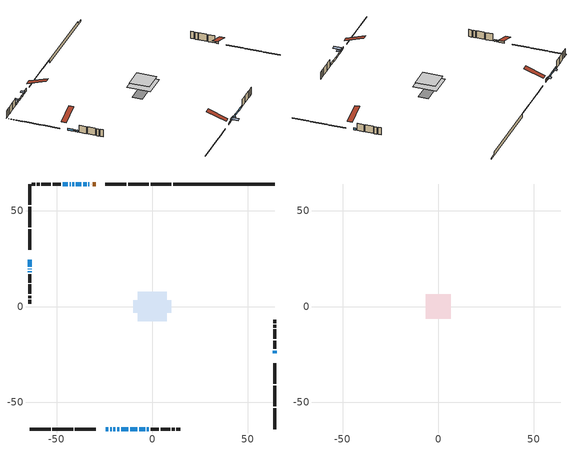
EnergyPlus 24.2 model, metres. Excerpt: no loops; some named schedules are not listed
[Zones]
conditioned space
 floor outside (Floor1 construction): -3.12,-3.12 -3.12,3.12 3.12,3.12 3.12,-3.12 z1.22
 floor adiabatic (AdiabaticFloorConstruction): -7.64,-7.64 -7.64,7.64 7.64,7.64 7.64,-7.64 z3.66
 floor foundation (Slab1 construction): -10.04,-3.21 -10.04,3.21 10.04,3.21 10.04,-3.21 z-1.22
 wall outside (RimJoist1 construction): 10.05,64.01 -0.82,64.01 / -64.01,-64.01 -53.14,-64.01 / -64.01,64.01 -64.01,53.14 / 64.01,-64.01 64.01,-53.14 z1.22:1.52
 wall outside (RimJoist2 construction): -1.75,64.01 -12.63,64.01 / -52.21,-64.01 -41.34,-64.01 / -64.01,52.21 -64.01,41.34 / 64.01,-52.21 64.01,-41.34 z1.22:1.52
 wall outside (RimJoist3 construction): -13.56,64.01 -24.43,64.01 / -40.41,-64.01 -29.53,-64.01 / -64.01,40.41 -64.01,29.53 / 64.01,-40.41 64.01,-29.53 z1.22:1.52
 wall outside (AdiabaticWallConstruction 1): -29.61,64.01 -31,64.01 / -31.93,64.01 -31.94,64.01 z1.22:3.25
 wall outside (AdiabaticWallConstruction): -32.86,64.01 -33.42,64.01 / -42.7,64.01 -43.11,64.01 z1.22:2.04; -34.35,64.01 -36.18,64.01 / -37.11,64.01 -39.85,64.01 / -40.78,64.01 -41.78,64.01 / -24.35,-64.01 -22.98,-64.01 / -22.05,-64.01 -21.29,-64.01 / -64.01,24.35 -64.01,20.69 / -16.26,-64.01 -12.45,-64.01 / 64.01,-24.35 64.01,-23.13 / -64.01,19.76 -64.01,19.41 / -44.04,64.01 -46.78,64.01 / -11.52,-64.01 -7.71,-64.01 / -6.79,-64.01 -3.73,-64.01 / -2.81,-64.01 -1.79,-64.01 / -64.01,18.49 -64.01,17.8 z1.22:2.44; -20.36,-64.01 -19.34,-64.01 z1.22:2.82; -18.41,-64.01 -17.19,-64.01 z1.22:2.74
 wall outside (Wall1 construction): -47.71,64.01 -52.05,64.01 / -0.86,-64.01 3.47,-64.01 / -64.01,16.87 -64.01,12.53 / 64.01,-22.2 64.01,-17.87 z1.22:6.1
 wall outside (Wall2 construction): -52.98,64.01 -57.91,64.01 / 4.4,-64.01 9.34,-64.01 / -64.01,11.61 -64.01,6.67 / 64.01,-16.94 64.01,-12 z1.22:6.1
 wall outside (Wall3 construction): -58.84,64.01 -60.25,64.01 / 10.27,-64.01 11.68,-64.01 / -64.01,5.74 -64.01,4.33 / 64.01,-11.07 64.01,-9.66 z1.22:6.1
 wall outside (Wall4 construction): -61.18,64.01 -63.08,64.01 / 12.61,-64.01 14.51,-64.01 / -64.01,3.4 -64.01,1.5 / 64.01,-8.73 64.01,-6.83 z1.22:6.1
 wall foundation (FoundationWall1 construction): 10.98,64.01,-1.22 10.98,64.01,1.22 58.71,64.01,1.22 58.71,64.01,-0.37 64.01,64.01,-0.37 64.01,64.01,-1.22
 window (WindowConstruction 11): -32.86,64.01 -33.42,64.01 z1.22:2.03
 window (WindowConstruction 5): -34.35,64.01 -36.18,64.01 z1.22:2.44
 window (WindowConstruction 6): -37.11,64.01 -39.85,64.01 z1.22:2.44
 window (WindowConstruction 7): -40.78,64.01 -41.77,64.01 z1.22:2.44
 window (WindowConstruction 8): -24.35,-64.01 -22.98,-64.01 z1.22:2.44
 window (WindowConstruction 9): -22.05,-64.01 -21.29,-64.01 z1.22:2.44
 window (WindowConstruction 10): -64.01,24.35 -64.01,20.69 z1.22:2.44
 window (WindowConstruction 17): -20.36,-64.01 -19.34,-64.01 z1.22:2.82
 window (WindowConstruction 12): -42.7,64.01 -43.11,64.01 z1.22:2.03
 window (WindowConstruction 13): -18.41,-64.01 -17.19,-64.01 z1.22:2.74
 window (WindowConstruction 14): -16.26,-64.01 -12.45,-64.01 z1.22:2.44
 window (WindowConstruction 15): 64.01,-24.35 64.01,-23.13 z1.22:2.44
 window (WindowConstruction 16): -64.01,19.76 -64.01,19.41 z1.22:2.44
 window (WindowConstruction): -44.04,64.01 -46.78,64.01 z1.22:2.44
 window (WindowConstruction 1): -11.52,-64.01 -7.71,-64.01 z1.22:2.44
 window (WindowConstruction 2): -6.78,-64.01 -3.74,-64.01 z1.22:2.44
 window (WindowConstruction 3): -2.81,-64.01 -1.79,-64.01 z1.22:2.44
 window (WindowConstruction 4): -64.01,18.49 -64.01,17.8 z1.22:2.44
 door (Door): -29.62,64.01 -31,64.01 z1.22:3.25
 door (Door 1): -31.93,64.01 -31.94,64.01 z1.22:3.25
 ceiling adiabatic (AdiabaticFloorConstruction): 7.64,-7.64 7.64,7.64 -7.64,7.64 -7.64,-7.64 z3.66
attic - vented
 floor to conditioned space (Floor2 construction Reversed): -6.48,-6.48 -6.48,6.48 6.48,6.48 6.48,-6.48 z6.1
 roof outside (Roof1 construction): -28.69,64.01,6.1 -28.69,51.39,10.3 -25.36,51.39,10.3 -25.36,64.01,6.1; -25.28,-64.01,6.1 -25.28,-51.39,10.3 -28.61,-51.39,10.3 -28.61,-64.01,6.1; -64.01,25.28,6.1 -51.39,25.28,10.3 -51.39,28.61,10.3 -64.01,28.61,6.1; 64.01,-25.28,6.1 51.39,-25.28,10.3 51.39,-28.61,10.3 64.01,-28.61,6.1
shading: -34.03,64.01 -32.25,64.01 -32.25,66.14 -34.03,66.14 z2.64; -18.73,-64.01 -20.97,-64.01 -20.97,-68.89 -18.73,-68.89 z3.43; -43.72,64.01 -42.09,64.01 -42.09,66.14 -43.72,66.14 z2.64; -16.89,-64.01 -18.71,-64.01 -18.71,-65.84 -16.89,-65.84 z3.04
[Building]
Building 1: Terrain=Suburbs
[Site:Location]
Toronto City Centre_ON: Latitude {deg}=43.63; Longitude {deg}=-79.39; Time Zone {hr}=-5; Elevation {m}=77; Keep Site Location Information=Yes
[Site:GroundTemperature:Shallow]
5.01852, 3.26908, 3.12898, 3.95918, 7.29196, 10.6092, 13.4851, 15.3069, 15.4617, 13.9799, 11.1774, 7.9619
[Site:WaterMainsTemperature]
Calculation Method=Schedule; Temperature Schedule=mains temperature schedule
[Material] Roughness=Rough; Thermal Absorptance=0.9
Name | Thickness {m} | Conductivity {W/m-K} | Density {kg/m3} | Specific Heat {J/kg-K} | Solar Absorptance | Visible Absorptance
asphalt or fiberglass shingles | 0.00635 | 0.162714 | 1121.4 | 1465.45 | 0.4 | 0.4
ceiling loosefill ins | 0.0846667 | 0.0480833 | 16.02 | 1046.75 | 0.7 | 0.7
ceiling stud and cavity | 0.1397 | 0.10237 | 65.682 | 1177.47 | 0.7 | 0.7
concrete 4.0 in. | 0.1016 | 1.803125 | 2242.8 | 837.4 | 0.7 | 0.7
concrete 8.0 in. | 0.2032 | 1.803125 | 2242.8 | 837.4 | 0.7 | 0.7
door material | 0.04445 | 0.053851 | 512.64 | 1214.23 | 0.7 | 0.7
exterior vertical ins | 0.0410211 | 0.029427 | 32.04 | 1214.23 | 0.7 | 0.7
floor covering | 0.0127 | 0.0433444 | 54.468 | 1339.84 | 0.6 | 0.6
floor rigid ins | 0.051816 | 0.029427 | 32.04 | 1214.23 | 0.7 | 0.7
floor rigid ins 1; wall rigid ins | 0.512978 | 0.029427 | 32.04 | 1214.23 | 0.7 | 0.7
floor stud and cavity | 0.1397 | 0.17353 | 92.3553 | 1139.71 | 0.7 | 0.7
floor stud and cavity 1 | 0.1397 | 1.75129 | 37.0049 | 1207.88 | 0.7 | 0.7
furniture material conditioned space 1 | 0.1524 | 0.115458 | 640.8 | 1214.23 | 0.6 | 0.6
gypsum board | 0.0127 | 0.160291 | 801 | 837.4 | 0.6 | 0.6
gypsum board 1 | 0.0127 | 0.160291 | 801 | 837.4 | 0.7 | 0.7
osb sheathing 0.5 in. | 0.0127 | 0.115458 | 512.64 | 1214.23 | 0.7 | 0.7
osb sheathing 0.75 in. | 0.01905 | 0.115458 | 512.64 | 1214.23 | 0.7 | 0.7
osb sheathing 2.0 in. | 0.0508 | 0.115458 | 512.64 | 1214.23 | 0.7 | 0.7
rim joist stud and cavity | 0.0508 | 0.0314757 | 125.044 | 1163.47 | 0.6 | 0.6
rim joist stud and cavity 1 | 0.0508 | 0.0362629 | 125.044 | 1163.47 | 0.6 | 0.6
rim joist stud and cavity 2 | 0.0508 | 0.107068 | 50.32683 | 1063.81 | 0.6 | 0.6
wall stud and cavity | 0.1397 | 0.0877637 | 139.0536 | 1170.24 | 0.7 | 0.7
wall stud and cavity 1 | 0.1397 | 0.101197 | 139.0536 | 1170.24 | 0.7 | 0.7
wall stud and cavity 2 | 0.1397 | 0.0908802 | 139.0536 | 1170.24 | 0.7 | 0.7
wall stud and cavity 3 | 0.1397 | 0.0985229 | 139.0536 | 1170.24 | 0.7 | 0.7
wall stud and cavity 4 | 0.0889 | 0.380278 | 52.3479 | 1209.89 | 0.7 | 0.7
wall stud and cavity 5 | 0.0889 | 0.391764 | 83.0341 | 1211.67 | 0.7 | 0.7
wood siding | 0.0254 | 0.102417 | 544.68 | 1172.36 | 0.4 | 0.4
wood siding 1; wood siding 2; wood siding 3 | 0.0254 | 0.102417 | 544.68 | 1172.36 | 0.7 | 0.7
[WindowMaterial:SimpleGlazingSystem]
Name | U-Factor {W/m2-K} | Solar Heat Gain Coefficient
WindowMaterial | 1.72384 | 0.59
WindowMaterial 1 | 1.42972 | 0.53
WindowMaterial 10 | 1.49161 | 0.51
WindowMaterial 11 | 2.17865 | 0.5
WindowMaterial 12 | 2.67093 | 0.36
WindowMaterial 13 | 1.456407 | 0.52
WindowMaterial 14 | 2.205903 | 0.46
WindowMaterial 15 | 2.2871 | 0.4
WindowMaterial 16 | 2.04522 | 0.57
WindowMaterial 2 | 2.21783 | 0.56
WindowMaterial 3 | 1.58246 | 0.46
WindowMaterial 4 | 1.66138 | 0.43
WindowMaterial 5 | 1.84308 | 0.53
WindowMaterial 6 | 1.80049 | 0.55
WindowMaterial 7 | 1.95096 | 0.47
WindowMaterial 8 | 1.72498 | 0.39
WindowMaterial 9 | 1.63867 | 0.43
[Construction]
AdiabaticFloorConstruction: floor stud and cavity 1, floor rigid ins 1, osb sheathing 0.75 in., floor covering
AdiabaticWallConstruction: wood siding 2, wall rigid ins, wall stud and cavity 4, gypsum board
AdiabaticWallConstruction 1: wood siding 3, wall rigid ins, wall stud and cavity 4, gypsum board
Door; Door 1: door material
Floor1 construction: floor stud and cavity, floor rigid ins, osb sheathing 0.75 in., floor covering
Floor2 construction Reversed: gypsum board, ceiling stud and cavity, ceiling loosefill ins
FoundationWall1 construction: concrete 8.0 in., gypsum board 1
furniture construction conditioned space 1: furniture material conditioned space 1
PartitionWallConstruction: gypsum board, wall stud and cavity 5, gypsum board
RimJoist1 construction: wood siding 1, osb sheathing 2.0 in., rim joist stud and cavity
RimJoist2 construction: wood siding 1, osb sheathing 2.0 in., rim joist stud and cavity 1
RimJoist3 construction: wood siding 1, rim joist stud and cavity 2
Roof1 construction: asphalt or fiberglass shingles
Slab1 construction: concrete 4.0 in.
Wall1 construction: wood siding, osb sheathing 0.5 in., wall stud and cavity, gypsum board
Wall2 construction: wood siding, osb sheathing 0.5 in., wall stud and cavity 1, gypsum board
Wall3 construction: wood siding, osb sheathing 0.5 in., wall stud and cavity 2, gypsum board
Wall4 construction: wood siding, osb sheathing 0.5 in., wall stud and cavity 3, gypsum board
WindowConstruction: WindowMaterial
WindowConstruction 1; WindowConstruction 14: WindowMaterial 1
WindowConstruction 10: WindowMaterial 10
WindowConstruction 11: WindowMaterial 11
WindowConstruction 12: WindowMaterial 12
WindowConstruction 13: WindowMaterial 13
WindowConstruction 15: WindowMaterial 14
WindowConstruction 16: WindowMaterial 15
WindowConstruction 17: WindowMaterial 16
WindowConstruction 2: WindowMaterial 2
WindowConstruction 3: WindowMaterial 3
WindowConstruction 4: WindowMaterial 4
WindowConstruction 5: WindowMaterial 5
WindowConstruction 6: WindowMaterial 6
WindowConstruction 7: WindowMaterial 7
WindowConstruction 8: WindowMaterial 8
WindowConstruction 9: WindowMaterial 9
[Zone] Multiplier=1; Part of Total Floor Area=Yes
Name | Volume {m3}
attic - vented | 114.735
conditioned space | 963.6
[Space]
Name | Zone | Volume {m3}
attic - vented 1 | attic - vented | 114.735
conditioned space 1 | conditioned space | 963.6
[ZoneInfiltration:EffectiveLeakageArea]
infil attic - vented 1: Zone or Space=attic - vented 1; Schedule=Always On Discrete; Effective Air Leakage Area {cm2}=7072.42; Stack Coefficient=0.000292603; Wind Coefficient=1.15574e-05
[ZoneMixing]
whole house fan mix: Zone or Space=attic - vented; Schedule=Always On Continuous; Design Flow Rate Calculation Method=Flow/Zone; Design Flow Rate {m3/s}=0; Source Zone or Space=conditioned space
[SurfaceProperty:ExposedFoundationPerimeter]
Slab1: Exposed Perimeter Calculation Method=TotalExposedPerimeter; Total Exposed Perimeter {m}=53.036
[InternalMass] Zone or ZoneList=conditioned space; Space or SpaceList=conditioned space 1
Name | Construction | Surface Area {m2}
furniture mass conditioned space 1 | furniture construction conditioned space 1 | 160.668
partition wall mass | PartitionWallConstruction | 401.67
[Lights]
interior lighting: Zone or ZoneList or Space or SpaceList=conditioned space 1; Schedule=interior lighting schedule; Design Level Calculation Method=LightingLevel; Lighting Level {W}=343.2; Return Air Fraction=0; Fraction Radiant=0.6; Fraction Visible=0.2; Fraction Replaceable=1
[People]
occupants: Zone or ZoneList or Space or SpaceList=conditioned space 1; Number of People Schedule=occupants schedule; Number of People Calculation Method=People; Number of People=3; Fraction Radiant=0.314171; Sensible Heat Fraction=0.56303; Activity Level Schedule=occupants activity schedule; Carbon Dioxide Generation Rate {m3/s-W}=0; Enable ASHRAE 55 Comfort Warnings=No; Mean Radiant Temperature Calculation Type=EnclosureAveraged
[ElectricEquipment] Zone or ZoneList or Space or SpaceList=conditioned space 1; Design Level Calculation Method=EquipmentLevel
Name | Schedule | Design Level {W} | Fraction Latent | Fraction Radiant | Fraction Lost
clothes dryer | clothes dryer schedule | 140.772 | 0.015 | 0.081 | 0.85
clothes washer | clothes washer schedule | 32.1985 | 0.03 | 0.162 | 0.7
cooking range | cooking range schedule | 215.147 | 0.08 | 0.432 | 0.2
dishwasher | dishwasher schedule | 66.8632 | 0.3 | 0.18 | 0.4
fridge | fridge schedule | 72.9452 | 0 | 0.6 | 0
mech vent house fan | mech vent house fan schedule | 0.95 | 0 | 0 | 1
mech vent house fan cfis | mech vent house fan cfis schedule | 0 | 0 | 0 | 0
misc plug loads | misc plug loads schedule | 494.7 | 0.045 | 0.513 | 0.1
whole house fan | Always On Discrete | 0 | 0 | 0 | 1
[OtherEquipment] Zone or ZoneList or Space or SpaceList=conditioned space 1; Design Level Calculation Method=EquipmentLevel
Name | Fuel Type | Schedule | Design Level {W} | Fraction Latent | Fraction Radiant | Fraction Lost
clothes dryer 1 | Electricity | clothes dryer schedule | 0 | 0.015 | 0.081 | 0.85
cooking range 1 | Electricity | cooking range schedule | 0 | 0.08 | 0.432 | 0.2
general water use latent | None | general water use schedule | 62.594 | 1 | 0 | 0
general water use sensible | None | general water use schedule | -61.6891 | 0 | 0.6 | 0
mech vent house fan latent load | None | Always On Discrete | 0 | 1 | 0 | 0
mech vent house fan sensible load | None | Always On Discrete | 0 | 0 | 0 | 0
water heater energy adjustment1 | NaturalGas | Always On Discrete | 0.01 | 0 | 0 | 1
[ZoneInfiltration:DesignFlowRate] Zone or ZoneList or Space or SpaceList=conditioned space 1; Schedule=Always On Discrete; Design Flow Rate Calculation Method=Flow/Zone; Design Flow Rate {m3/s}=0
infil flow; natural vent flow; whole house fan flow
[Foundation:Kiva]
Foundation Kiva 1: Initial Indoor Air Temperature {C}=21; Wall Height Above Grade {m}=1.21999; Wall Depth Below Slab {m}=0.2032; Custom Block Material Name 1=exterior vertical ins; Custom Block Depth 1 {m}=2.43998; Custom Block X Position 1 {m}=0.2159; Custom Block Z Position 1 {m}=0
[Foundation:Kiva:Settings]
Soil Conductivity {W/m-K}=0.849921; Soil Density {kg/m3}=1842.3; Soil Specific Heat {J/kg-K}=418.7; Ground Solar Absorptivity=0.9; Ground Thermal Absorptivity=0.9; Ground Surface Roughness {m}=0.03; Far-Field Width {m}=40; Deep-Ground Boundary Condition=ZeroFlux; Deep-Ground Depth {m}=40; Minimum Cell Dimension {m}=0.2; Maximum Cell Growth Coefficient=3; Simulation Timestep=Timestep
[Exterior:Lights]
exterior lighting: Schedule=exterior lighting schedule; Design Level {W}=75.6
[Schedule:Constant]
Name | Hourly Value
Always On Continuous; mech vent house fan schedule; mech vent house fan cfis schedule; Always On Discrete | 1
occupants activity schedule | 117.228
fridge schedule | 0
[Schedule:Week:Daily]
interior lighting schedule Week Rule - Jan1-Jan27: interior lighting schedule day, interior lighting schedule day, interior lighting schedule day, interior lighting schedule day, interior lighting schedule day, interior lighting schedule day, interior lighting schedule day, interior lighting schedule default day, interior lighting schedule default day, interior lighting schedule default day, interior lighting schedule default day, interior lighting schedule default day
interior lighting schedule Week Rule - Jan28-Feb3: interior lighting schedule day, interior lighting schedule day, interior lighting schedule day, interior lighting schedule day, interior lighting schedule day 1, interior lighting schedule day 1, interior lighting schedule day 1, interior lighting schedule default day, interior lighting schedule default day, interior lighting schedule default day, interior lighting schedule default day, interior lighting schedule default day
interior lighting schedule Week Rule - Feb4-Feb24: interior lighting schedule day 1, interior lighting schedule day 1, interior lighting schedule day 1, interior lighting schedule day 1, interior lighting schedule day 1, interior lighting schedule day 1, interior lighting schedule day 1, interior lighting schedule default day, interior lighting schedule default day, interior lighting schedule default day, interior lighting schedule default day, interior lighting schedule default day
interior lighting schedule Week Rule - Feb25-Mar3: interior lighting schedule day 1, interior lighting schedule day 1, interior lighting schedule day 1, interior lighting schedule day 1, interior lighting schedule day 2, interior lighting schedule day 2, interior lighting schedule day 2, interior lighting schedule default day, interior lighting schedule default day, interior lighting schedule default day, interior lighting schedule default day, interior lighting schedule default day
interior lighting schedule Week Rule - Mar4-Mar31: interior lighting schedule day 2, interior lighting schedule day 2, interior lighting schedule day 2, interior lighting schedule day 2, interior lighting schedule day 2, interior lighting schedule day 2, interior lighting schedule day 2, interior lighting schedule default day, interior lighting schedule default day, interior lighting schedule default day, interior lighting schedule default day, interior lighting schedule default day
interior lighting schedule Week Rule - Apr1-Apr28: interior lighting schedule day 3, interior lighting schedule day 3, interior lighting schedule day 3, interior lighting schedule day 3, interior lighting schedule day 3, interior lighting schedule day 3, interior lighting schedule day 3, interior lighting schedule default day, interior lighting schedule default day, interior lighting schedule default day, interior lighting schedule default day, interior lighting schedule default day
interior lighting schedule Week Rule - Apr29-May5: interior lighting schedule day 3, interior lighting schedule day 3, interior lighting schedule day 4, interior lighting schedule day 4, interior lighting schedule day 4, interior lighting schedule day 4, interior lighting schedule day 4, interior lighting schedule default day, interior lighting schedule default day, interior lighting schedule default day, interior lighting schedule default day, interior lighting schedule default day
interior lighting schedule Week Rule - May6-May26: interior lighting schedule day 4, interior lighting schedule day 4, interior lighting schedule day 4, interior lighting schedule day 4, interior lighting schedule day 4, interior lighting schedule day 4, interior lighting schedule day 4, interior lighting schedule default day, interior lighting schedule default day, interior lighting schedule default day, interior lighting schedule default day, interior lighting schedule default day
interior lighting schedule Week Rule - May27-Jun2: interior lighting schedule day 4, interior lighting schedule day 4, interior lighting schedule day 4, interior lighting schedule day 4, interior lighting schedule day 4, interior lighting schedule day 5, interior lighting schedule day 5, interior lighting schedule default day, interior lighting schedule default day, interior lighting schedule default day, interior lighting schedule default day, interior lighting schedule default day
interior lighting schedule Week Rule - Jun3-Jun30: interior lighting schedule day 5, interior lighting schedule day 5, interior lighting schedule day 5, interior lighting schedule day 5, interior lighting schedule day 5, interior lighting schedule day 5, interior lighting schedule day 5, interior lighting schedule default day, interior lighting schedule default day, interior lighting schedule default day, interior lighting schedule default day, interior lighting schedule default day
interior lighting schedule Week Rule - Jul1-Jul28: interior lighting schedule day 6, interior lighting schedule day 6, interior lighting schedule day 6, interior lighting schedule day 6, interior lighting schedule day 6, interior lighting schedule day 6, interior lighting schedule day 6, interior lighting schedule default day, interior lighting schedule default day, interior lighting schedule default day, interior lighting schedule default day, interior lighting schedule default day
interior lighting schedule Week Rule - Jul29-Aug4: interior lighting schedule day 6, interior lighting schedule day 6, interior lighting schedule day 6, interior lighting schedule day 7, interior lighting schedule day 7, interior lighting schedule day 7, interior lighting schedule day 7, interior lighting schedule default day, interior lighting schedule default day, interior lighting schedule default day, interior lighting schedule default day, interior lighting schedule default day
interior lighting schedule Week Rule - Aug5-Aug25: interior lighting schedule day 7, interior lighting schedule day 7, interior lighting schedule day 7, interior lighting schedule day 7, interior lighting schedule day 7, interior lighting schedule day 7, interior lighting schedule day 7, interior lighting schedule default day, interior lighting schedule default day, interior lighting schedule default day, interior lighting schedule default day, interior lighting schedule default day
interior lighting schedule Week Rule - Aug26-Sep1: interior lighting schedule day 7, interior lighting schedule day 7, interior lighting schedule day 7, interior lighting schedule day 7, interior lighting schedule day 7, interior lighting schedule day 7, interior lighting schedule day 8, interior lighting schedule default day, interior lighting schedule default day, interior lighting schedule default day, interior lighting schedule default day, interior lighting schedule default day
interior lighting schedule Week Rule - Sep2-Sep29: interior lighting schedule day 8, interior lighting schedule day 8, interior lighting schedule day 8, interior lighting schedule day 8, interior lighting schedule day 8, interior lighting schedule day 8, interior lighting schedule day 8, interior lighting schedule default day, interior lighting schedule default day, interior lighting schedule default day, interior lighting schedule default day, interior lighting schedule default day
interior lighting schedule Week Rule - Sep30-Oct6: interior lighting schedule day 8, interior lighting schedule day 9, interior lighting schedule day 9, interior lighting schedule day 9, interior lighting schedule day 9, interior lighting schedule day 9, interior lighting schedule day 9, interior lighting schedule default day, interior lighting schedule default day, interior lighting schedule default day, interior lighting schedule default day, interior lighting schedule default day
interior lighting schedule Week Rule - Oct7-Oct27: interior lighting schedule day 9, interior lighting schedule day 9, interior lighting schedule day 9, interior lighting schedule day 9, interior lighting schedule day 9, interior lighting schedule day 9, interior lighting schedule day 9, interior lighting schedule default day, interior lighting schedule default day, interior lighting schedule default day, interior lighting schedule default day, interior lighting schedule default day
interior lighting schedule Week Rule - Oct28-Nov3: interior lighting schedule day 9, interior lighting schedule day 9, interior lighting schedule day 9, interior lighting schedule day 9, interior lighting schedule day 10, interior lighting schedule day 10, interior lighting schedule day 10, interior lighting schedule default day, interior lighting schedule default day, interior lighting schedule default day, interior lighting schedule default day, interior lighting schedule default day
interior lighting schedule Week Rule - Nov4-Nov24: interior lighting schedule day 10, interior lighting schedule day 10, interior lighting schedule day 10, interior lighting schedule day 10, interior lighting schedule day 10, interior lighting schedule day 10, interior lighting schedule day 10, interior lighting schedule default day, interior lighting schedule default day, interior lighting schedule default day, interior lighting schedule default day, interior lighting schedule default day
interior lighting schedule Week Rule - Nov25-Dec1: interior lighting schedule day 10, interior lighting schedule day 10, interior lighting schedule day 10, interior lighting schedule day 10, interior lighting schedule day 10, interior lighting schedule day 10, interior lighting schedule day 11, interior lighting schedule default day, interior lighting schedule default day, interior lighting schedule default day, interior lighting schedule default day, interior lighting schedule default day
interior lighting schedule Week Rule - Dec2-Dec31: interior lighting schedule day 11, interior lighting schedule day 11, interior lighting schedule day 11, interior lighting schedule day 11, interior lighting schedule day 11, interior lighting schedule day 11, interior lighting schedule day 11, interior lighting schedule default day, interior lighting schedule default day, interior lighting schedule default day, interior lighting schedule default day, interior lighting schedule default day
occupants schedule Week Rule - Jan1-Dec31: occupants schedule day, occupants schedule day, occupants schedule day, occupants schedule day, occupants schedule day, occupants schedule day, occupants schedule day, occupants schedule default day, occupants schedule default day, occupants schedule default day, occupants schedule default day, occupants schedule default day
clothes dryer schedule Week Rule - Jan1-Dec31: clothes dryer schedule day, clothes dryer schedule day, clothes dryer schedule day, clothes dryer schedule day, clothes dryer schedule day, clothes dryer schedule day, clothes dryer schedule day, clothes dryer schedule default day, clothes dryer schedule default day, clothes dryer schedule default day, clothes dryer schedule default day, clothes dryer schedule default day
clothes washer schedule Week Rule - Jan1-Dec31: clothes washer schedule day, clothes washer schedule day, clothes washer schedule day, clothes washer schedule day, clothes washer schedule day, clothes washer schedule day, clothes washer schedule day, clothes washer schedule default day, clothes washer schedule default day, clothes washer schedule default day, clothes washer schedule default day, clothes washer schedule default day
cooking range schedule Week Rule - Jan1-Dec31: cooking range schedule day, cooking range schedule day, cooking range schedule day, cooking range schedule day, cooking range schedule day, cooking range schedule day, cooking range schedule day, cooking range schedule default day, cooking range schedule default day, cooking range schedule default day, cooking range schedule default day, cooking range schedule default day
dishwasher schedule Week Rule - Jan1-Dec31: dishwasher schedule day, dishwasher schedule day, dishwasher schedule day, dishwasher schedule day, dishwasher schedule day, dishwasher schedule day, dishwasher schedule day, dishwasher schedule default day, dishwasher schedule default day, dishwasher schedule default day, dishwasher schedule default day, dishwasher schedule default day
misc plug loads schedule Week Rule - Jan1-Dec31: misc plug loads schedule day, misc plug loads schedule day, misc plug loads schedule day, misc plug loads schedule day, misc plug loads schedule day, misc plug loads schedule day, misc plug loads schedule day, misc plug loads schedule default day, misc plug loads schedule default day, misc plug loads schedule default day, misc plug loads schedule default day, misc plug loads schedule default day
general water use schedule Week Rule - Jan1-Dec31: general water use schedule day, general water use schedule day, general water use schedule day, general water use schedule day, general water use schedule day, general water use schedule day, general water use schedule day, general water use schedule default day, general water use schedule default day, general water use schedule default day, general water use schedule default day, general water use schedule default day
exterior lighting schedule Week Rule - Jan1-Jan27: exterior lighting schedule day, exterior lighting schedule day, exterior lighting schedule day, exterior lighting schedule day, exterior lighting schedule day, exterior lighting schedule day, exterior lighting schedule day, exterior lighting schedule default day, exterior lighting schedule default day, exterior lighting schedule default day, exterior lighting schedule default day, exterior lighting schedule default day
exterior lighting schedule Week Rule - Jan28-Feb3: exterior lighting schedule day, exterior lighting schedule day, exterior lighting schedule day, exterior lighting schedule day, exterior lighting schedule day 1, exterior lighting schedule day 1, exterior lighting schedule day 1, exterior lighting schedule default day, exterior lighting schedule default day, exterior lighting schedule default day, exterior lighting schedule default day, exterior lighting schedule default day
exterior lighting schedule Week Rule - Feb4-Feb24: exterior lighting schedule day 1, exterior lighting schedule day 1, exterior lighting schedule day 1, exterior lighting schedule day 1, exterior lighting schedule day 1, exterior lighting schedule day 1, exterior lighting schedule day 1, exterior lighting schedule default day, exterior lighting schedule default day, exterior lighting schedule default day, exterior lighting schedule default day, exterior lighting schedule default day
exterior lighting schedule Week Rule - Feb25-Mar3: exterior lighting schedule day 1, exterior lighting schedule day 1, exterior lighting schedule day 1, exterior lighting schedule day 1, exterior lighting schedule day 2, exterior lighting schedule day 2, exterior lighting schedule day 2, exterior lighting schedule default day, exterior lighting schedule default day, exterior lighting schedule default day, exterior lighting schedule default day, exterior lighting schedule default day
exterior lighting schedule Week Rule - Mar4-Mar31: exterior lighting schedule day 2, exterior lighting schedule day 2, exterior lighting schedule day 2, exterior lighting schedule day 2, exterior lighting schedule day 2, exterior lighting schedule day 2, exterior lighting schedule day 2, exterior lighting schedule default day, exterior lighting schedule default day, exterior lighting schedule default day, exterior lighting schedule default day, exterior lighting schedule default day
exterior lighting schedule Week Rule - Apr1-Apr28: exterior lighting schedule day 3, exterior lighting schedule day 3, exterior lighting schedule day 3, exterior lighting schedule day 3, exterior lighting schedule day 3, exterior lighting schedule day 3, exterior lighting schedule day 3, exterior lighting schedule default day, exterior lighting schedule default day, exterior lighting schedule default day, exterior lighting schedule default day, exterior lighting schedule default day
exterior lighting schedule Week Rule - Apr29-May5: exterior lighting schedule day 3, exterior lighting schedule day 3, exterior lighting schedule day 4, exterior lighting schedule day 4, exterior lighting schedule day 4, exterior lighting schedule day 4, exterior lighting schedule day 4, exterior lighting schedule default day, exterior lighting schedule default day, exterior lighting schedule default day, exterior lighting schedule default day, exterior lighting schedule default day
exterior lighting schedule Week Rule - May6-May26: exterior lighting schedule day 4, exterior lighting schedule day 4, exterior lighting schedule day 4, exterior lighting schedule day 4, exterior lighting schedule day 4, exterior lighting schedule day 4, exterior lighting schedule day 4, exterior lighting schedule default day, exterior lighting schedule default day, exterior lighting schedule default day, exterior lighting schedule default day, exterior lighting schedule default day
exterior lighting schedule Week Rule - May27-Jun2: exterior lighting schedule day 4, exterior lighting schedule day 4, exterior lighting schedule day 4, exterior lighting schedule day 4, exterior lighting schedule day 4, exterior lighting schedule day 5, exterior lighting schedule day 5, exterior lighting schedule default day, exterior lighting schedule default day, exterior lighting schedule default day, exterior lighting schedule default day, exterior lighting schedule default day
exterior lighting schedule Week Rule - Jun3-Jun30: exterior lighting schedule day 5, exterior lighting schedule day 5, exterior lighting schedule day 5, exterior lighting schedule day 5, exterior lighting schedule day 5, exterior lighting schedule day 5, exterior lighting schedule day 5, exterior lighting schedule default day, exterior lighting schedule default day, exterior lighting schedule default day, exterior lighting schedule default day, exterior lighting schedule default day
exterior lighting schedule Week Rule - Jul1-Jul28: exterior lighting schedule day 6, exterior lighting schedule day 6, exterior lighting schedule day 6, exterior lighting schedule day 6, exterior lighting schedule day 6, exterior lighting schedule day 6, exterior lighting schedule day 6, exterior lighting schedule default day, exterior lighting schedule default day, exterior lighting schedule default day, exterior lighting schedule default day, exterior lighting schedule default day
exterior lighting schedule Week Rule - Jul29-Aug4: exterior lighting schedule day 6, exterior lighting schedule day 6, exterior lighting schedule day 6, exterior lighting schedule day 7, exterior lighting schedule day 7, exterior lighting schedule day 7, exterior lighting schedule day 7, exterior lighting schedule default day, exterior lighting schedule default day, exterior lighting schedule default day, exterior lighting schedule default day, exterior lighting schedule default day
exterior lighting schedule Week Rule - Aug5-Aug25: exterior lighting schedule day 7, exterior lighting schedule day 7, exterior lighting schedule day 7, exterior lighting schedule day 7, exterior lighting schedule day 7, exterior lighting schedule day 7, exterior lighting schedule day 7, exterior lighting schedule default day, exterior lighting schedule default day, exterior lighting schedule default day, exterior lighting schedule default day, exterior lighting schedule default day
exterior lighting schedule Week Rule - Aug26-Sep1: exterior lighting schedule day 7, exterior lighting schedule day 7, exterior lighting schedule day 7, exterior lighting schedule day 7, exterior lighting schedule day 7, exterior lighting schedule day 7, exterior lighting schedule day 8, exterior lighting schedule default day, exterior lighting schedule default day, exterior lighting schedule default day, exterior lighting schedule default day, exterior lighting schedule default day
exterior lighting schedule Week Rule - Sep2-Sep29: exterior lighting schedule day 8, exterior lighting schedule day 8, exterior lighting schedule day 8, exterior lighting schedule day 8, exterior lighting schedule day 8, exterior lighting schedule day 8, exterior lighting schedule day 8, exterior lighting schedule default day, exterior lighting schedule default day, exterior lighting schedule default day, exterior lighting schedule default day, exterior lighting schedule default day
exterior lighting schedule Week Rule - Sep30-Oct6: exterior lighting schedule day 8, exterior lighting schedule day 9, exterior lighting schedule day 9, exterior lighting schedule day 9, exterior lighting schedule day 9, exterior lighting schedule day 9, exterior lighting schedule day 9, exterior lighting schedule default day, exterior lighting schedule default day, exterior lighting schedule default day, exterior lighting schedule default day, exterior lighting schedule default day
exterior lighting schedule Week Rule - Oct7-Oct27: exterior lighting schedule day 9, exterior lighting schedule day 9, exterior lighting schedule day 9, exterior lighting schedule day 9, exterior lighting schedule day 9, exterior lighting schedule day 9, exterior lighting schedule day 9, exterior lighting schedule default day, exterior lighting schedule default day, exterior lighting schedule default day, exterior lighting schedule default day, exterior lighting schedule default day
[Schedule:Year]
interior lighting schedule: interior lighting schedule Week Rule - Jan1-Jan27, 1, 1, 1, 27, interior lighting schedule Week Rule - Jan28-Feb3, 1, 28, 2, 3, interior lighting schedule Week Rule - Feb4-Feb24, 2, 4, 2, 24, interior lighting schedule Week Rule - Feb25-Mar3, 2, 25, 3, 3, interior lighting schedule Week Rule - Mar4-Mar31, 3, 4, 3, 31, interior lighting schedule Week Rule - Apr1-Apr28, 4, 1, 4, 28, interior lighting schedule Week Rule - Apr29-May5, 4, 29, 5, 5, interior lighting schedule Week Rule - May6-May26, 5, 6, 5, 26, interior lighting schedule Week Rule - May27-Jun2, 5, 27, 6, 2, interior lighting schedule Week Rule - Jun3-Jun30, 6, 3, 6, 30, interior lighting schedule Week Rule - Jul1-Jul28, 7, 1, 7, 28, interior lighting schedule Week Rule - Jul29-Aug4, 7, 29, 8, 4, interior lighting schedule Week Rule - Aug5-Aug25, 8, 5, 8, 25, interior lighting schedule Week Rule - Aug26-Sep1, 8, 26, 9, 1, interior lighting schedule Week Rule - Sep2-Sep29, 9, 2, 9, 29, interior lighting schedule Week Rule - Sep30-Oct6, 9, 30, 10, 6, interior lighting schedule Week Rule - Oct7-Oct27, 10, 7, 10, 27, interior lighting schedule Week Rule - Oct28-Nov3, 10, 28, 11, 3, interior lighting schedule Week Rule - Nov4-Nov24, 11, 4, 11, 24, interior lighting schedule Week Rule - Nov25-Dec1, 11, 25, 12, 1, interior lighting schedule Week Rule - Dec2-Dec31, 12, 2, 12, 31
occupants schedule: occupants schedule Week Rule - Jan1-Dec31, 1, 1, 12, 31
clothes dryer schedule: clothes dryer schedule Week Rule - Jan1-Dec31, 1, 1, 12, 31
clothes washer schedule: clothes washer schedule Week Rule - Jan1-Dec31, 1, 1, 12, 31
cooking range schedule: cooking range schedule Week Rule - Jan1-Dec31, 1, 1, 12, 31
dishwasher schedule: dishwasher schedule Week Rule - Jan1-Dec31, 1, 1, 12, 31
misc plug loads schedule: misc plug loads schedule Week Rule - Jan1-Dec31, 1, 1, 12, 31
general water use schedule: general water use schedule Week Rule - Jan1-Dec31, 1, 1, 12, 31
exterior lighting schedule: exterior lighting schedule Week Rule - Jan1-Jan27, 1, 1, 1, 27, exterior lighting schedule Week Rule - Jan28-Feb3, 1, 28, 2, 3, exterior lighting schedule Week Rule - Feb4-Feb24, 2, 4, 2, 24, exterior lighting schedule Week Rule - Feb25-Mar3, 2, 25, 3, 3, exterior lighting schedule Week Rule - Mar4-Mar31, 3, 4, 3, 31, exterior lighting schedule Week Rule - Apr1-Apr28, 4, 1, 4, 28, exterior lighting schedule Week Rule - Apr29-May5, 4, 29, 5, 5, exterior lighting schedule Week Rule - May6-May26, 5, 6, 5, 26, exterior lighting schedule Week Rule - May27-Jun2, 5, 27, 6, 2, exterior lighting schedule Week Rule - Jun3-Jun30, 6, 3, 6, 30, exterior lighting schedule Week Rule - Jul1-Jul28, 7, 1, 7, 28, exterior lighting schedule Week Rule - Jul29-Aug4, 7, 29, 8, 4, exterior lighting schedule Week Rule - Aug5-Aug25, 8, 5, 8, 25, exterior lighting schedule Week Rule - Aug26-Sep1, 8, 26, 9, 1, exterior lighting schedule Week Rule - Sep2-Sep29, 9, 2, 9, 29, exterior lighting schedule Week Rule - Sep30-Oct6, 9, 30, 10, 6, exterior lighting schedule Week Rule - Oct7-Oct27, 10, 7, 10, 27, exterior lighting schedule Week Rule - Oct28-Nov3, 10, 28, 11, 3, exterior lighting schedule Week Rule - Nov4-Nov24, 11, 4, 11, 24, exterior lighting schedule Week Rule - Nov25-Dec1, 11, 25, 12, 1, exterior lighting schedule Week Rule - Dec2-Dec31, 12, 2, 12, 31
[Schedule:Compact]
mains temperature schedule: Through: 01/01, For: AllDays, Until: 24:00, 8.80333, Through: 01/02, For: AllDays, Until: 24:00, 8.74333, Through: 01/03, For: AllDays, Until: 24:00, 8.68389, Through: 01/04, For: AllDays, Until: 24:00, 8.62611, Through: 01/05, For: AllDays, Until: 24:00, 8.56944, Through: 01/06, For: AllDays, Until: 24:00, 8.51389, Through: 01/07, For: AllDays, Until: 24:00, 8.45944, Through: 01/08, For: AllDays, Until: 24:00, 8.40611, Through: 01/09, For: AllDays, Until: 24:00, 8.35389, Through: 01/10, For: AllDays, Until: 24:00, 8.30278, Through: 01/11, For: AllDays, Until: 24:00, 8.25333, Through: 01/12, For: AllDays, Until: 24:00, 8.205, Through: 01/13, For: AllDays, Until: 24:00, 8.15778, Through: 01/14, For: AllDays, Until: 24:00, 8.11222, Through: 01/15, For: AllDays, Until: 24:00, 8.06778, Through: 01/16, For: AllDays, Until: 24:00, 8.02444, Through: 01/17, For: AllDays, Until: 24:00, 7.98222, Through: 01/18, For: AllDays, Until: 24:00, 7.94167, Through: 01/19, For: AllDays, Until: 24:00, 7.90222, Through: 01/20, For: AllDays, Until: 24:00, 7.86444, Through: 01/21, For: AllDays, Until: 24:00, 7.82778, Through: 01/22, For: AllDays, Until: 24:00, 7.79278, Through: 01/23, For: AllDays, Until: 24:00, 7.75889, Through: 01/24, For: AllDays, Until: 24:00, 7.72667, Through: 01/25, For: AllDays, Until: 24:00, 7.69556, Through: 01/26, For: AllDays, Until: 24:00, 7.66611, Through: 01/27, For: AllDays, Until: 24:00, 7.63778, Through: 01/28, For: AllDays, Until: 24:00, 7.61111, Through: 01/29, For: AllDays, Until: 24:00, 7.58556, Through: 01/30, For: AllDays, Until: 24:00, 7.56167, Through: 01/31, For: AllDays, Until: 24:00, 7.53944, Through: 02/01, For: AllDays, Until: 24:00, 7.51833, Through: 02/02, For: AllDays, Until: 24:00, 7.49889, Through: 02/03, For: AllDays, Until: 24:00, 7.48111, Through: 02/04, For: AllDays, Until: 24:00, 7.46444, Through: 02/05, For: AllDays, Until: 24:00, 7.44944, Through: 02/06, For: AllDays, Until: 24:00, 7.43556, Through: 02/07, For: AllDays, Until: 24:00, 7.42333, Through: 02/08, For: AllDays, Until: 24:00, 7.41278, Through: 02/09, For: AllDays, Until: 24:00, 7.40389, Through: 02/10, For: AllDays, Until: 24:00, 7.39611, Through: 02/11, For: AllDays, Until: 24:00, 7.39, Through: 02/12, For: AllDays, Until: 24:00, 7.38556, Through: 02/13, For: AllDays, Until: 24:00, 7.38222, Through: 02/14, For: AllDays, Until: 24:00, 7.38056, Through: 02/15, For: AllDays, Until: 24:00, 7.38056, Through: 02/16, For: AllDays, Until: 24:00, 7.38222, Through: 02/17, For: AllDays, Until: 24:00, 7.385, Through: 02/18, For: AllDays, Until: 24:00, 7.38944, Through: 02/19, For: AllDays, Until: 24:00, 7.395, Through: 02/20, For: AllDays, Until: 24:00, 7.40278, Through: 02/21, For: AllDays, Until: 24:00, 7.41167, Through: 02/22, For: AllDays, Until: 24:00, 7.42222, Through: 02/23, For: AllDays, Until: 24:00, 7.43389, Through: 02/24, For: AllDays, Until: 24:00, 7.44722, Through: 02/25, For: AllDays, Until: 24:00, 7.46222, Through: 02/26, For: AllDays, Until: 24:00, 7.47833, Through: 02/27, For: AllDays, Until: 24:00, 7.49611, Through: 02/28, For: AllDays, Until: 24:00, 7.51556, Through: 03/01, For: AllDays, Until: 24:00, 7.53667, Through: 03/02, For: AllDays, Until: 24:00, 7.55889, Through: 03/03, For: AllDays, Until: 24:00, 7.58222, Through: 03/04, For: AllDays, Until: 24:00, 7.60722, Through: 03/05, For: AllDays, Until: 24:00, 7.63389, Through: 03/06, For: AllDays, Until: 24:00, 7.66222, Through: 03/07, For: AllDays, Until: 24:00, 7.69111, Through: 03/08, For: AllDays, Until: 24:00, 7.72222, Through: 03/09, For: AllDays, Until: 24:00, 7.75444, Through: 03/10, For: AllDays, Until: 24:00, 7.78778, Through: 03/11, For: AllDays, Until: 24:00, 7.82278, Through: 03/12, For: AllDays, Until: 24:00, 7.85944, Through: 03/13, For: AllDays, Until: 24:00, 7.89722, Through: 03/14, For: AllDays, Until: 24:00, 7.93611, Through: 03/15, For: AllDays, Until: 24:00, 7.97667, Through: 03/16, For: AllDays, Until: 24:00, 8.01833, Through: 03/17, For: AllDays, Until: 24:00, 8.06167, Through: 03/18, For: AllDays, Until: 24:00, 8.10611, Through: 03/19, For: AllDays, Until: 24:00, 8.15167, Through: 03/20, For: AllDays, Until: 24:00, 8.19833, Through: 03/21, For: AllDays, Until: 24:00, 8.24667, Through: 03/22, For: AllDays, Until: 24:00, 8.29611, Through: 03/23, For: AllDays, Until: 24:00, 8.34667, Through: 03/24, For: AllDays, Until: 24:00, 8.39889, Through: 03/25, For: AllDays, Until: 24:00, 8.45167, Through: 03/26, For: AllDays, Until: 24:00, 8.50611, Through: 03/27, For: AllDays, Until: 24:00, 8.56167, Through: 03/28, For: AllDays, Until: 24:00, 8.61833, Through: 03/29, For: AllDays, Until: 24:00, 8.67611, Through: 03/30, For: AllDays, Until: 24:00, 8.735, Through: 03/31, For: AllDays, Until: 24:00, 8.795, Through: 04/01, For: AllDays, Until: 24:00, 8.85611, Through: 04/02, For: AllDays, Until: 24:00, 8.91833, Through: 04/03, For: AllDays, Until: 24:00, 8.98167, Through: 04/04, For: AllDays, Until: 24:00, 9.04556, Through: 04/05, For: AllDays, Until: 24:00, 9.11111, Through: 04/06, For: AllDays, Until: 24:00, 9.17722, Through: 04/07, For: AllDays, Until: 24:00, 9.24444, Through: 04/08, For: AllDays, Until: 24:00, 9.31222, Through: 04/09, For: AllDays, Until: 24:00, 9.38167, Through: 04/10, For: AllDays, Until: 24:00, 9.45167, Through: 04/11, For: AllDays, Until: 24:00, 9.52222, Through: 04/12, For: AllDays, Until: 24:00, 9.59444, Through: 04/13, For: AllDays, Until: 24:00, 9.66667, Through: 04/14, For: AllDays, Until: 24:00, 9.74, Through: 04/15, For: AllDays, Until: 24:00, 9.81444, Through: 04/16, For: AllDays, Until: 24:00, 9.88944, Through: 04/17, For: AllDays, Until: 24:00, 9.96556, Through: 04/18, For: AllDays, Until: 24:00, 10.0417, Through: 04/19, For: AllDays, Until: 24:00, 10.1189, Through: 04/20, For: AllDays, Until: 24:00, 10.1972, Through: 04/21, For: AllDays, Until: 24:00, 10.2756, Through: 04/22, For: AllDays, Until: 24:00, 10.355, Through: 04/23, For: AllDays, Until: 24:00, 10.435, Through: 04/24, For: AllDays, Until: 24:00, 10.515, Through: 04/25, For: AllDays, Until: 24:00, 10.5961, Through: 04/26, For: AllDays, Until: 24:00, 10.6778, Through: 04/27, For: AllDays, Until: 24:00, 10.76, Through: 04/28, For: AllDays, Until: 24:00, 10.8428, Through: 04/29, For: AllDays, Until: 24:00, 10.9261, Through: 04/30, For: AllDays, Until: 24:00, 11.0094, Through: 05/01, For: AllDays, Until: 24:00, 11.0933, Through: 05/02, For: AllDays, Until: 24:00, 11.1778, Through: 05/03, For: AllDays, Until: 24:00, 11.2628, Through: 05/04, For: AllDays, Until: 24:00, 11.3478, Through: 05/05, For: AllDays, Until: 24:00, 11.4333, Through: 05/06, For: AllDays, Until: 24:00, 11.5189, Through: 05/07, For: AllDays, Until: 24:00, 11.605, Through: 05/08, For: AllDays, Until: 24:00, 11.6917, Through: 05/09, For: AllDays, Until: 24:00, 11.7778, Through: 05/10, For: AllDays, Until: 24:00, 11.865, Through: 05/11, For: AllDays, Until: 24:00, 11.9517, Through: 05/12, For: AllDays, Until: 24:00, 12.0389, Through: 05/13, For: AllDays, Until: 24:00, 12.1261, Through: 05/14, For: AllDays, Until: 24:00, 12.2133, Through: 05/15, For: AllDays, Until: 24:00, 12.3006, Through: 05/16, For: AllDays, Until: 24:00, 12.3883, Through: 05/17, For: AllDays, Until: 24:00, 12.4756, Through: 05/18, For: AllDays, Until: 24:00, 12.5628, Through: 05/19, For: AllDays, Until: 24:00, 12.6506, Through: 05/20, For: AllDays, Until: 24:00, 12.7378, Through: 05/21, For: AllDays, Until: 24:00, 12.825, Through: 05/22, For: AllDays, Until: 24:00, 12.9122, Through: 05/23, For: AllDays, Until: 24:00, 12.9994, Through: 05/24, For: AllDays, Until: 24:00, 13.0861, Through: 05/25, For: AllDays, Until: 24:00, 13.1728, Through: 05/26, For: AllDays, Until: 24:00, 13.2594, Through: 05/27, For: AllDays, Until: 24:00, 13.3456, Through: 05/28, For: AllDays, Until: 24:00, 13.4317, Through: 05/29, For: AllDays, Until: 24:00, 13.5172, Through: 05/30, For: AllDays, Until: 24:00, 13.6028, Through: 05/31, For: AllDays, Until: 24:00, 13.6878, Through: 06/01, For: AllDays, Until: 24:00, 13.7722, Through: 06/02, For: AllDays, Until: 24:00, 13.8567, Through: 06/03, For: AllDays, Until: 24:00, 13.9406, Through: 06/04, For: AllDays, Until: 24:00, 14.0239, Through: 06/05, For: AllDays, Until: 24:00, 14.1067, Through: 06/06, For: AllDays, Until: 24:00, 14.1894, Through: 06/07, For: AllDays, Until: 24:00, 14.2711, Through: 06/08, For: AllDays, Until: 24:00, 14.3528, Through: 06/09, For: AllDays, Until: 24:00, 14.4339, Through: 06/10, For: AllDays, Until: 24:00, 14.5139, Through: 06/11, For: AllDays, Until: 24:00, 14.5939, Through: 06/12, For: AllDays, Until: 24:00, 14.6728, Through: 06/13, For: AllDays, Until: 24:00, 14.7511, Through: 06/14, For: AllDays, Until: 24:00, 14.8289, Through: 06/15, For: AllDays, Until: 24:00, 14.9061, Through: 06/16, For: AllDays, Until: 24:00, 14.9822, Through: 06/17, For: AllDays, Until: 24:00, 15.0578, Through: 06/18, For: AllDays, Until: 24:00, 15.1328, Through: 06/19, For: AllDays, Until: 24:00, 15.2067, Through: 06/20, For: AllDays, Until: 24:00, 15.28, Through: 06/21, For: AllDays, Until: 24:00, 15.3522, Through: 06/22, For: AllDays, Until: 24:00, 15.4239, Through: 06/23, For: AllDays, Until: 24:00, 15.4944, Through: 06/24, For: AllDays, Until: 24:00, 15.5639, Through: 06/25, For: AllDays, Until: 24:00, 15.6328, Through: 06/26, For: AllDays, Until: 24:00, 15.7006, Through: 06/27, For: AllDays, Until: 24:00, 15.7678, Through: 06/28, For: AllDays, Until: 24:00, 15.8333, Through: 06/29, For: AllDays, Until: 24:00, 15.8983, Through: 06/30, For: AllDays, Until: 24:00, 15.9622, Through: 07/01, For: AllDays, Until: 24:00, 16.025, Through: 07/02, For: AllDays, Until: 24:00, 16.0872, Through: 07/03, For: AllDays, Until: 24:00, 16.1478, Through: 07/04, For: AllDays, Until: 24:00, 16.2072, Through: 07/05, For: AllDays, Until: 24:00, 16.2661, Through: 07/06, For: AllDays, Until: 24:00, 16.3233, Through: 07/07, For: AllDays, Until: 24:00, 16.3794, Through: 07/08, For: AllDays, Until: 24:00, 16.435, Through: 07/09, For: AllDays, Until: 24:00, 16.4889, Through: 07/10, For: AllDays, Until: 24:00, 16.5417, Through: 07/11, For: AllDays, Until: 24:00, 16.5928, Through: 07/12, For: AllDays, Until: 24:00, 16.6433, Through: 07/13, For: AllDays, Until: 24:00, 16.6922, Through: 07/14, For: AllDays, Until: 24:00, 16.74, Through: 07/15, For: AllDays, Until: 24:00, 16.7867, Through: 07/16, For: AllDays, Until: 24:00, 16.8322, Through: 07/17, For: AllDays, Until: 24:00, 16.8761, Through: 07/18, For: AllDays, Until: 24:00, 16.9189, Through: 07/19, For: AllDays, Until: 24:00, 16.96, Through: 07/20, For: AllDays, Until: 24:00, 17, Through: 07/21, For: AllDays, Until: 24:00, 17.0389, Through: 07/22, For: AllDays, Until: 24:00, 17.0761, Through: 07/23, For: AllDays, Until: 24:00, 17.1122, Through: 07/24, For: AllDays, Until: 24:00, 17.1467, Through: 07/25, For: AllDays, Until: 24:00, 17.18, Through: 07/26, For: AllDays, Until: 24:00, 17.2117, Through: 07/27, For: AllDays, Until: 24:00, 17.2422, Through: 07/28, For: AllDays, Until: 24:00, 17.2711, Through: 07/29, For: AllDays, Until: 24:00, 17.2983, Through: 07/30, For: AllDays, Until: 24:00, 17.3244, Through: 07/31, For: AllDays, Until: 24:00, 17.3494, Through: 08/01, For: AllDays, Until: 24:00, 17.3728, Through: 08/02, For: AllDays, Until: 24:00, 17.3944, Through: 08/03, For: AllDays, Until: 24:00, 17.4144, Through: 08/04, For: AllDays, Until: 24:00, 17.4333, Through: 08/05, For: AllDays, Until: 24:00, 17.4506, Through: 08/06, For: AllDays, Until: 24:00, 17.4667, Through: 08/07, For: AllDays, Until: 24:00, 17.4811, Through: 08/08, For: AllDays, Until: 24:00, 17.4939, Through: 08/09, For: AllDays, Until: 24:00, 17.5056, Through: 08/10, For: AllDays, Until: 24:00, 17.5156, Through: 08/11, For: AllDays, Until: 24:00, 17.5239, Through: 08/12, For: AllDays, Until: 24:00, 17.5311, Through: 08/13, For: AllDays, Until: 24:00, 17.5361, Through: 08/14, For: AllDays, Until: 24:00, 17.54, Through: 08/15, For: AllDays, Until: 24:00, 17.5428, Through: 08/16, For: AllDays, Until: 24:00, 17.5439, Through: 08/17, For: AllDays, Until: 24:00, 17.5433, Through: 08/18, For: AllDays, Until: 24:00, 17.5411, Through: 08/19, For: AllDays, Until: 24:00, 17.5372, Through: 08/20, For: AllDays, Until: 24:00, 17.5322, Through: 08/21, For: AllDays, Until: 24:00, 17.5256, Through: 08/22, For: AllDays, Until: 24:00, 17.5178, Through: 08/23, For: AllDays, Until: 24:00, 17.5083, Through: 08/24, For: AllDays, Until: 24:00, 17.4972, Through: 08/25, For: AllDays, Until: 24:00, 17.4844, Through: 08/26, For: AllDays, Until: 24:00, 17.4706, Through: 08/27, For: AllDays, Until: 24:00, 17.455, Through: 08/28, For: AllDays, Until: 24:00, 17.4378, Through: 08/29, For: AllDays, Until: 24:00, 17.4194, Through: 08/30, For: AllDays, Until: 24:00, 17.3994, Through: 08/31, For: AllDays, Until: 24:00, 17.3778, Through: 09/01, For: AllDays, Until: 24:00, 17.355, Through: 09/02, For: AllDays, Until: 24:00, 17.3311, Through: 09/03, For: AllDays, Until: 24:00, 17.305, Through: 09/04, For: AllDays, Until: 24:00, 17.2778, Through: 09/05, For: AllDays, Until: 24:00, 17.2494, Through: 09/06, For: AllDays, Until: 24:00, 17.2194, Through: 09/07, For: AllDays, Until: 24:00, 17.1878, Through: 09/08, For: AllDays, Until: 24:00, 17.155, Through: 09/09, For: AllDays, Until: 24:00, 17.1206, Through: 09/10, For: AllDays, Until: 24:00, 17.085, Through: 09/11, For: AllDays, Until: 24:00, 17.0483, Through: 09/12, For: AllDays, Until: 24:00, 17.01, Through: 09/13, For: AllDays, Until: 24:00, 16.97, Through: 09/14, For: AllDays, Until: 24:00, 16.9289, Through: 09/15, For: AllDays, Until: 24:00, 16.8867, Through: 09/16, For: AllDays, Until: 24:00, 16.8428, Through: 09/17, For: AllDays, Until: 24:00, 16.7983, Through: 09/18, For: AllDays, Until: 24:00, 16.7517, Through: 09/19, For: AllDays, Until: 24:00, 16.7044, Through: 09/20, For: AllDays, Until: 24:00, 16.6556, Through: 09/21, For: AllDays, Until: 24:00, 16.6056, Through: 09/22, For: AllDays, Until: 24:00, 16.5544, Through: 09/23, For: AllDays, Until: 24:00, 16.5017, Through: 09/24, For: AllDays, Until: 24:00, 16.4483, Through: 09/25, For: AllDays, Until: 24:00, 16.3933, Through: 09/26, For: AllDays, Until: 24:00, 16.3372, Through: 09/27, For: AllDays, Until: 24:00, 16.2806, Through: 09/28, For: AllDays, Until: 24:00, 16.2222, Through: 09/29, For: AllDays, Until: 24:00, 16.1628, Through: 09/30, For: AllDays, Until: 24:00, 16.1022, Through: 10/01, For: AllDays, Until: 24:00, 16.0406, Through: 10/02, For: AllDays, Until: 24:00, 15.9778, Through: 10/03, For: AllDays, Until: 24:00, 15.9144, Through: 10/04, For: AllDays, Until: 24:00, 15.8494, Through: 10/05, For: AllDays, Until: 24:00, 15.7839, Through: 10/06, For: AllDays, Until: 24:00, 15.7172, Through: 10/07, For: AllDays, Until: 24:00, 15.6494, Through: 10/08, For: AllDays, Until: 24:00, 15.5811, Through: 10/09, For: AllDays, Until: 24:00, 15.5117, Through: 10/10, For: AllDays, Until: 24:00, 15.4411, Through: 10/11, For: AllDays, Until: 24:00, 15.37, Through: 10/12, For: AllDays, Until: 24:00, 15.2978, Through: 10/13, For: AllDays, Until: 24:00, 15.225, Through: 10/14, For: AllDays, Until: 24:00, 15.1511, Through: 10/15, For: AllDays, Until: 24:00, 15.0767, Through: 10/16, For: AllDays, Until: 24:00, 15.0011, Through: 10/17, For: AllDays, Until: 24:00, 14.925, Through: 10/18, For: AllDays, Until: 24:00, 14.8483, Through: 10/19, For: AllDays, Until: 24:00, 14.7706, Through: 10/20, For: AllDays, Until: 24:00, 14.6922, Through: 10/21, For: AllDays, Until: 24:00, 14.6133, Through: 10/22, For: AllDays, Until: 24:00, 14.5339, Through: 10/23, For: AllDays, Until: 24:00, 14.4539, Through: 10/24, For: AllDays, Until: 24:00, 14.3728, Through: 10/25, For: AllDays, Until: 24:00, 14.2917, Through: 10/26, For: AllDays, Until: 24:00, 14.21, Through: 10/27, For: AllDays, Until: 24:00, 14.1272, Through: 10/28, For: AllDays, Until: 24:00, 14.0444, Through: 10/29, For: AllDays, Until: 24:00, 13.9611, Through: 10/30, For: AllDays, Until: 24:00, 13.8772, Through: 10/31, For: AllDays, Until: 24:00, 13.7933, Through: 11/01, For: AllDays, Until: 24:00, 13.7089, Through: 11/02, For: AllDays, Until: 24:00, 13.6239, Through: 11/03, For: AllDays, Until: 24:00, 13.5383, Through: 11/04, For: AllDays, Until: 24:00, 13.4528, Through: 11/05, For: AllDays, Until: 24:00, 13.3667, Through: 11/06, For: AllDays, Until: 24:00, 13.2806, Through: 11/07, For: AllDays, Until: 24:00, 13.1944, Through: 11/08, For: AllDays, Until: 24:00, 13.1078, Through: 11/09, For: AllDays, Until: 24:00, 13.0206, Through: 11/10, For: AllDays, Until: 24:00, 12.9339, Through: 11/11, For: AllDays, Until: 24:00, 12.8467, Through: 11/12, For: AllDays, Until: 24:00, 12.7594, Through: 11/13, For: AllDays, Until: 24:00, 12.6722, Through: 11/14, For: AllDays, Until: 24:00, 12.5844, Through: 11/15, For: AllDays, Until: 24:00, 12.4972, Through: 11/16, For: AllDays, Until: 24:00, 12.41, Through: 11/17, For: AllDays, Until: 24:00, 12.3222, Through: 11/18, For: AllDays, Until: 24:00, 12.235, Through: 11/19, For: AllDays, Until: 24:00, 12.1478, Through: 11/20, For: AllDays, Until: 24:00, 12.0606, Through: 11/21, For: AllDays, Until: 24:00, 11.9733, Through: 11/22, For: AllDays, Until: 24:00, 11.8861, Through: 11/23, For: AllDays, Until: 24:00, 11.7994, Through: 11/24, For: AllDays, Until: 24:00, 11.7128, Through: 11/25, For: AllDays, Until: 24:00, 11.6267, Through: 11/26, For: AllDays, Until: 24:00, 11.5406, Through: 11/27, For: AllDays, Until: 24:00, 11.4544, Through: 11/28, For: AllDays, Until: 24:00, 11.3689, Through: 11/29, For: AllDays, Until: 24:00, 11.2839, Through: 11/30, For: AllDays, Until: 24:00, 11.1989, Through: 12/01, For: AllDays, Until: 24:00, 11.1144, Through: 12/02, For: AllDays, Until: 24:00, 11.03, Through: 12/03, For: AllDays, Until: 24:00, 10.9467, Through: 12/04, For: AllDays, Until: 24:00, 10.8633, Through: 12/05, For: AllDays, Until: 24:00, 10.7806, Through: 12/06, For: AllDays, Until: 24:00, 10.6983, Through: 12/07, For: AllDays, Until: 24:00, 10.6167, Through: 12/08, For: AllDays, Until: 24:00, 10.5356, Through: 12/09, For: AllDays, Until: 24:00, 10.4544, Through: 12/10, For: AllDays, Until: 24:00, 10.3744, Through: 12/11, For: AllDays, Until: 24:00, 10.295, Through: 12/12, For: AllDays, Until: 24:00, 10.2167, Through: 12/13, For: AllDays, Until: 24:00, 10.1383, Through: 12/14, For: AllDays, Until: 24:00, 10.0611, Through: 12/15, For: AllDays, Until: 24:00, 9.98444, Through: 12/16, For: AllDays, Until: 24:00, 9.90833, Through: 12/17, For: AllDays, Until: 24:00, 9.83278, Through: 12/18, For: AllDays, Until: 24:00, 9.75833, Through: 12/19, For: AllDays, Until: 24:00, 9.685, Through: 12/20, For: AllDays, Until: 24:00, 9.61222, Through: 12/21, For: AllDays, Until: 24:00, 9.54, Through: 12/22, For: AllDays, Until: 24:00, 9.46889, Through: 12/23, For: AllDays, Until: 24:00, 9.39889, Through: 12/24, For: AllDays, Until: 24:00, 9.32944, Through: 12/25, For: AllDays, Until: 24:00, 9.26111, Through: 12/26, For: AllDays, Until: 24:00, 9.19389, Through: 12/27, For: AllDays, Until: 24:00, 9.12722, Through: 12/28, For: AllDays, Until: 24:00, 9.06167, Through: 12/29, For: AllDays, Until: 24:00, 8.99722, Through: 12/30, For: AllDays, Until: 24:00, 8.93389, Through: 12/31, For: AllDays, Until: 24:00, 8.87111
